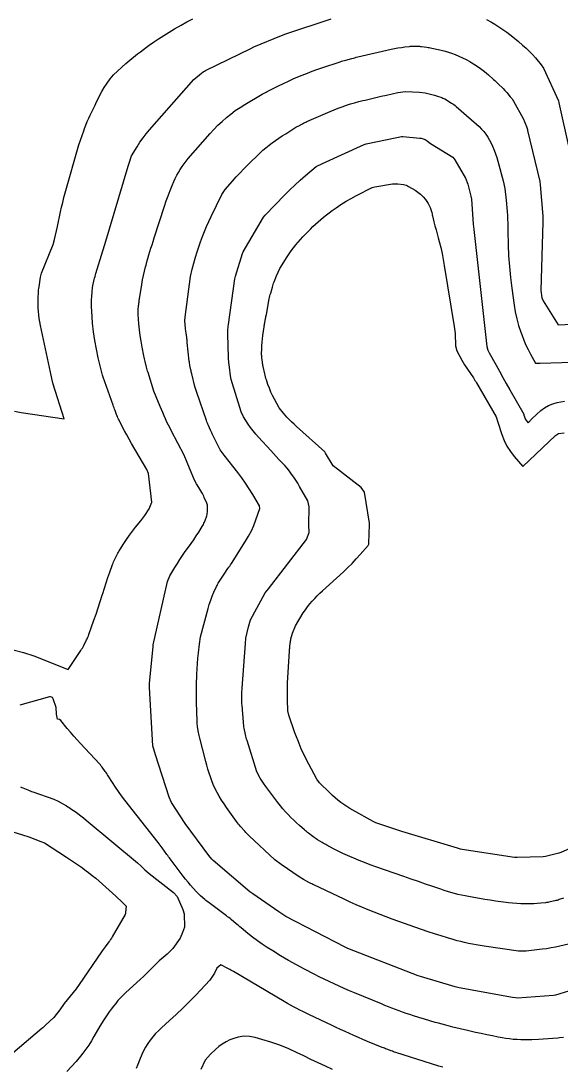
# Model space of a CAD drawing. Header units: inches. Extents: x 179221 to 180407, y 654181 to 655021.
# Drawn here: x 179895.44 to 179903.61, y 654474.97 to 654490.79 of the extents above; entities that cross this region are included whole.
import ezdxf

# ---------------------------------------------------------------- set-up
doc = ezdxf.new("R2010")
doc.units = ezdxf.units.IN
doc.header["$MEASUREMENT"] = 0
doc.layers.add('1506', color=42, linetype='Continuous')
doc.layers.add('1507', color=32, linetype='Continuous')

msp = doc.modelspace()

# ---------------------------------------------------------------- linework, layer by layer
at = {"layer": '1506', "lineweight": -3}
for points, elevation in [([(179895.34, 654484.883), (179895.438, 654484.863), (179896.09, 654484.77), (179895.926, 654485.292), (179895.903, 654485.382), (179895.881, 654485.473), (179895.732, 654486.181), (179895.722, 654486.234), (179895.714, 654486.287), (179895.707, 654486.34), (179895.702, 654486.393), (179895.699, 654486.447), (179895.697, 654486.5), (179895.697, 654486.554), (179895.699, 654486.608), (179895.701, 654486.67), (179895.702, 654486.694), (179895.704, 654486.718), (179895.707, 654486.742), (179895.71, 654486.766), (179895.732, 654486.91), (179895.749, 654486.971), (179895.922, 654487.405), (179895.946, 654487.484), (179895.988, 654487.679), (179896.004, 654487.752), (179896.02, 654487.825), (179896.036, 654487.898), (179896.052, 654487.971), (179896.069, 654488.043), (179896.087, 654488.116), (179896.106, 654488.188), (179896.126, 654488.26), (179896.293, 654488.841), (179896.314, 654488.913), (179896.337, 654488.984), (179896.361, 654489.054), (179896.386, 654489.125), (179896.4, 654489.161), (179896.419, 654489.213), (179896.44, 654489.264), (179896.462, 654489.314), (179896.485, 654489.364), (179896.509, 654489.414), (179896.532, 654489.463), (179896.557, 654489.512), (179896.581, 654489.562), (179896.66, 654489.721), (179896.695, 654489.782), (179896.784, 654489.911), (179896.838, 654489.973), (179897.025, 654490.144), (179897.082, 654490.191), (179897.201, 654490.288), (179897.245, 654490.322), (179897.288, 654490.356), (179897.333, 654490.388), (179897.378, 654490.421), (179897.441, 654490.465), (179897.519, 654490.518), (179897.598, 654490.569), (179897.678, 654490.619), (179897.758, 654490.667), (179897.858, 654490.724), (179897.946, 654490.773), (179898.035, 654490.82)], 57), ([(179903.916, 654476.175), (179903.521, 654476.056), (179903.49, 654476.049), (179902.947, 654476.009), (179902.916, 654476.012), (179902.869, 654476.019), (179902.065, 654476.166), (179902.003, 654476.179), (179901.478, 654476.337), (179901.447, 654476.344), (179900.381, 654476.762), (179900.339, 654476.782), (179899.445, 654477.244), (179899.381, 654477.284), (179899.338, 654477.315), (179898.945, 654477.585), (179898.896, 654477.617), (179898.344, 654478.089), (179898.322, 654478.113), (179898.278, 654478.167), (179897.92, 654478.648), (179897.716, 654478.969), (179897.678, 654479.047), (179897.47, 654479.69), (179897.433, 654479.823), (179897.379, 654480.705), (179897.382, 654480.766), (179897.434, 654481.329), (179897.436, 654481.354), (179897.655, 654482.31), (179897.689, 654482.397), (179897.764, 654482.52), (179897.802, 654482.582), (179897.841, 654482.642), (179897.881, 654482.702), (179897.922, 654482.761), (179897.972, 654482.83), (179898.011, 654482.886), (179898.05, 654482.942), (179898.088, 654482.999), (179898.125, 654483.057), (179898.177, 654483.139), (179898.187, 654483.156), (179898.197, 654483.173), (179898.205, 654483.191), (179898.212, 654483.209), (179898.241, 654483.288), (179898.247, 654483.305), (179898.251, 654483.322), (179898.254, 654483.339), (179898.256, 654483.357), (179898.26, 654483.428), (179898.26, 654483.445), (179898.258, 654483.462), (179898.254, 654483.479), (179898.248, 654483.495), (179898.21, 654483.581), (179898.201, 654483.601), (179898.191, 654483.62), (179898.181, 654483.639), (179898.17, 654483.658), (179898.125, 654483.731), (179898.092, 654483.787), (179898.062, 654483.844), (179898.034, 654483.903), (179898.009, 654483.962), (179897.95, 654484.107), (179897.904, 654484.218), (179897.714, 654484.582), (179897.691, 654484.628), (179897.668, 654484.674), (179897.645, 654484.721), (179897.623, 654484.768), (179897.602, 654484.815), (179897.582, 654484.863), (179897.561, 654484.91), (179897.542, 654484.958), (179897.484, 654485.1), (179897.448, 654485.19), (179897.359, 654485.47), (179897.352, 654485.49), (179897.346, 654485.511), (179897.34, 654485.532), (179897.335, 654485.553), (179897.314, 654485.637), (179897.308, 654485.658), (179897.304, 654485.679), (179897.299, 654485.7), (179897.295, 654485.721), (179897.269, 654485.855), (179897.254, 654485.942), (179897.241, 654486.03), (179897.23, 654486.117), (179897.221, 654486.205), (179897.209, 654486.347), (179897.208, 654486.364), (179897.208, 654486.381), (179897.209, 654486.399), (179897.21, 654486.416), (179897.216, 654486.484), (179897.218, 654486.501), (179897.22, 654486.518), (179897.222, 654486.535), (179897.225, 654486.553), (179897.266, 654486.803), (179897.277, 654486.87), (179897.29, 654486.936), (179897.305, 654487.001), (179897.321, 654487.066), (179897.328, 654487.093), (179897.342, 654487.145), (179897.357, 654487.196), (179897.372, 654487.248), (179897.387, 654487.299), (179897.403, 654487.351), (179897.419, 654487.402), (179897.436, 654487.453), (179897.452, 654487.505), (179897.608, 654487.985), (179897.634, 654488.064), (179897.663, 654488.143), (179897.693, 654488.222), (179897.724, 654488.299), (179897.749, 654488.359), (179897.77, 654488.406), (179897.793, 654488.452), (179897.818, 654488.497), (179897.844, 654488.542), (179897.873, 654488.584), (179897.903, 654488.626), (179897.935, 654488.667), (179897.968, 654488.707), (179898.298, 654489.084), (179898.356, 654489.147), (179898.416, 654489.209), (179898.479, 654489.268), (179898.543, 654489.325), (179898.611, 654489.378), (179898.679, 654489.43), (179898.751, 654489.478), (179898.824, 654489.524), (179899.085, 654489.679), (179899.104, 654489.69), (179899.124, 654489.701), (179899.143, 654489.711), (179899.163, 654489.721), (179899.241, 654489.761), (179899.261, 654489.771), (179899.281, 654489.781), (179899.301, 654489.79), (179899.32, 654489.8), (179899.416, 654489.846), (179899.485, 654489.878), (179899.553, 654489.91), (179899.622, 654489.939), (179899.692, 654489.968), (179899.769, 654489.998), (179899.841, 654490.026), (179899.914, 654490.052), (179899.988, 654490.077), (179900.263, 654490.17), (179900.285, 654490.177), (179900.307, 654490.184), (179900.329, 654490.19), (179900.351, 654490.196), (179900.441, 654490.22), (179900.464, 654490.226), (179900.486, 654490.231), (179900.509, 654490.237), (179900.531, 654490.242), (179901.038, 654490.359), (179901.088, 654490.369), (179901.139, 654490.379), (179901.19, 654490.387), (179901.241, 654490.394), (179901.313, 654490.402), (179901.328, 654490.404), (179901.343, 654490.405), (179901.358, 654490.405), (179901.374, 654490.406), (179901.434, 654490.404), (179901.449, 654490.404), (179901.464, 654490.403), (179901.479, 654490.401), (179901.494, 654490.4), (179901.576, 654490.389), (179901.594, 654490.386), (179901.613, 654490.383), (179901.631, 654490.379), (179901.65, 654490.375), (179901.772, 654490.348), (179901.832, 654490.334), (179901.89, 654490.318), (179901.948, 654490.299), (179902.005, 654490.279), (179902.062, 654490.256), (179902.117, 654490.231), (179902.171, 654490.203), (179902.224, 654490.173), (179902.258, 654490.153), (179902.323, 654490.112), (179902.386, 654490.068), (179902.447, 654490.021), (179902.506, 654489.972), (179902.585, 654489.901), (179902.603, 654489.885), (179902.621, 654489.869), (179902.638, 654489.852), (179902.655, 654489.835), (179902.728, 654489.764), (179902.757, 654489.734), (179902.771, 654489.719), (179902.784, 654489.703), (179902.838, 654489.639), (179902.851, 654489.623), (179902.864, 654489.607), (179902.875, 654489.589), (179902.886, 654489.572), (179903.032, 654489.312), (179903.059, 654489.253), (179903.081, 654489.191), (179903.086, 654489.176), (179903.091, 654489.16), (179903.096, 654489.145), (179903.1, 654489.129), (179903.285, 654488.361), (179903.292, 654488.308), (179903.331, 654487.832), (179903.332, 654487.749), (179903.3, 654486.71), (179903.314, 654486.598), (179903.337, 654486.552), (179903.56, 654486.19), (179904.096, 654486.215)], 58), ([(179903.72, 654476.826), (179903.587, 654476.795), (179903.521, 654476.781), (179903.454, 654476.768), (179903.387, 654476.757), (179903.319, 654476.748), (179903.079, 654476.719), (179902.962, 654476.718), (179902.441, 654476.795), (179902.382, 654476.805), (179902.323, 654476.815), (179902.264, 654476.826), (179902.206, 654476.837), (179902.147, 654476.85), (179902.089, 654476.863), (179902.032, 654476.878), (179901.974, 654476.895), (179901.89, 654476.919), (179901.791, 654476.949), (179901.692, 654476.98), (179901.594, 654477.013), (179901.496, 654477.047), (179901.052, 654477.205), (179900.96, 654477.238), (179900.868, 654477.273), (179900.777, 654477.308), (179900.686, 654477.345), (179900.595, 654477.383), (179900.505, 654477.422), (179900.415, 654477.462), (179900.326, 654477.504), (179899.867, 654477.721), (179899.851, 654477.729), (179899.835, 654477.736), (179899.819, 654477.744), (179899.803, 654477.752), (179899.708, 654477.801), (179899.644, 654477.842), (179899.371, 654478.03), (179899.278, 654478.102), (179898.888, 654478.464), (179898.871, 654478.48), (179898.854, 654478.497), (179898.837, 654478.515), (179898.821, 654478.533), (179898.758, 654478.605), (179898.742, 654478.623), (179898.727, 654478.642), (179898.712, 654478.661), (179898.698, 654478.68), (179898.546, 654478.892), (179898.508, 654478.948), (179898.471, 654479.004), (179898.437, 654479.062), (179898.404, 654479.12), (179898.37, 654479.186), (179898.345, 654479.241), (179898.322, 654479.297), (179898.301, 654479.355), (179898.282, 654479.413), (179898.264, 654479.472), (179898.247, 654479.53), (179898.231, 654479.589), (179898.14, 654479.94), (179898.135, 654479.961), (179898.13, 654479.982), (179898.126, 654480.004), (179898.122, 654480.025), (179898.109, 654480.11), (179898.106, 654480.132), (179898.104, 654480.153), (179898.103, 654480.175), (179898.102, 654480.197), (179898.093, 654480.483), (179898.091, 654480.581), (179898.091, 654480.678), (179898.093, 654480.776), (179898.096, 654480.873), (179898.097, 654480.907), (179898.101, 654480.988), (179898.106, 654481.068), (179898.113, 654481.149), (179898.121, 654481.229), (179898.136, 654481.362), (179898.152, 654481.474), (179898.266, 654481.9), (179898.285, 654481.963), (179898.306, 654482.025), (179898.329, 654482.086), (179898.355, 654482.147), (179898.394, 654482.233), (179898.402, 654482.25), (179898.41, 654482.266), (179898.419, 654482.282), (179898.429, 654482.298), (179898.468, 654482.36), (179898.478, 654482.376), (179898.488, 654482.391), (179898.498, 654482.406), (179898.509, 654482.421), (179898.568, 654482.505), (179898.582, 654482.525), (179898.595, 654482.544), (179898.608, 654482.563), (179898.62, 654482.583), (179898.835, 654482.92), (179898.88, 654482.997), (179898.922, 654483.076), (179898.958, 654483.158), (179898.99, 654483.242), (179899.049, 654483.412), (179899.045, 654483.454), (179898.942, 654483.627), (179898.889, 654483.713), (179898.834, 654483.797), (179898.775, 654483.879), (179898.715, 654483.959), (179898.508, 654484.22), (179898.452, 654484.303), (179898.34, 654484.525), (179898.331, 654484.543), (179898.322, 654484.56), (179898.314, 654484.578), (179898.305, 654484.597), (179898.272, 654484.669), (179898.264, 654484.687), (179898.256, 654484.705), (179898.249, 654484.724), (179898.242, 654484.743), (179898.097, 654485.166), (179898.068, 654485.258), (179898.02, 654485.449), (179898.016, 654485.465), (179898.012, 654485.481), (179898.009, 654485.497), (179898.005, 654485.513), (179897.992, 654485.577), (179897.989, 654485.593), (179897.986, 654485.609), (179897.984, 654485.626), (179897.982, 654485.642), (179897.953, 654485.926), (179897.951, 654485.944), (179897.949, 654485.962), (179897.946, 654485.98), (179897.944, 654485.998), (179897.933, 654486.071), (179897.93, 654486.089), (179897.928, 654486.107), (179897.926, 654486.125), (179897.925, 654486.143), (179897.916, 654486.25), (179897.92, 654486.306), (179898.001, 654486.922), (179898.026, 654487.032), (179898.079, 654487.216), (179898.103, 654487.294), (179898.127, 654487.371), (179898.154, 654487.448), (179898.182, 654487.525), (179898.212, 654487.602), (179898.243, 654487.678), (179898.276, 654487.753), (179898.311, 654487.827), (179898.473, 654488.16), (179898.523, 654488.236), (179898.635, 654488.365), (179898.692, 654488.428), (179898.75, 654488.491), (179898.809, 654488.552), (179898.87, 654488.612), (179899.052, 654488.788), (179899.096, 654488.83), (179899.142, 654488.87), (179899.19, 654488.908), (179899.238, 654488.945), (179899.288, 654488.98), (179899.338, 654489.015), (179899.389, 654489.048), (179899.441, 654489.081), (179899.564, 654489.16), (179899.58, 654489.17), (179899.596, 654489.179), (179899.613, 654489.188), (179899.629, 654489.197), (179899.695, 654489.232), (179899.711, 654489.24), (179899.728, 654489.249), (179899.745, 654489.256), (179899.762, 654489.264), (179900.116, 654489.417), (179900.176, 654489.442), (179900.236, 654489.466), (179900.297, 654489.489), (179900.359, 654489.511), (179900.421, 654489.531), (179900.483, 654489.55), (179900.546, 654489.567), (179900.609, 654489.583), (179900.643, 654489.591), (179900.724, 654489.61), (179900.805, 654489.628), (179900.885, 654489.647), (179900.966, 654489.665), (179901.138, 654489.704), (179901.251, 654489.718), (179901.467, 654489.709), (179901.551, 654489.699), (179901.673, 654489.67), (179901.69, 654489.666), (179901.706, 654489.661), (179901.722, 654489.656), (179901.739, 654489.651), (179901.803, 654489.628), (179901.819, 654489.621), (179901.834, 654489.614), (179901.849, 654489.607), (179901.949, 654489.545), (179901.967, 654489.534), (179901.985, 654489.521), (179902.002, 654489.508), (179902.018, 654489.494), (179902.096, 654489.427), (179902.177, 654489.355), (179902.327, 654489.225), (179902.365, 654489.189), (179902.402, 654489.152), (179902.436, 654489.113), (179902.468, 654489.072), (179902.497, 654489.029), (179902.524, 654488.985), (179902.548, 654488.939), (179902.57, 654488.892), (179902.595, 654488.83), (179902.615, 654488.776), (179902.632, 654488.722), (179902.649, 654488.667), (179902.732, 654488.367), (179902.758, 654488.251), (179902.778, 654488.077), (179902.783, 654488.019), (179902.788, 654487.962), (179902.792, 654487.904), (179902.795, 654487.846), (179902.797, 654487.788), (179902.799, 654487.731), (179902.801, 654487.673), (179902.802, 654487.615), (179902.807, 654487.401), (179902.813, 654487.237), (179902.824, 654487.072), (179902.84, 654486.909), (179902.86, 654486.745), (179902.895, 654486.49), (179902.913, 654486.386), (179902.935, 654486.283), (179902.964, 654486.182), (179902.997, 654486.082), (179903.016, 654486.031), (179903.044, 654485.958), (179903.075, 654485.886), (179903.109, 654485.816), (179903.145, 654485.747), (179903.22, 654485.61), (179903.289, 654485.612), (179903.94, 654485.63)], 58.5), ([(179903.644, 654477.521), (179903.578, 654477.499), (179903.562, 654477.493), (179903.546, 654477.488), (179903.529, 654477.484), (179903.512, 654477.48), (179903.44, 654477.464), (179903.423, 654477.46), (179903.405, 654477.457), (179903.387, 654477.454), (179903.37, 654477.452), (179903.299, 654477.444), (179903.245, 654477.439), (179903.192, 654477.435), (179903.138, 654477.434), (179903.085, 654477.434), (179903.064, 654477.434), (179903, 654477.436), (179902.936, 654477.44), (179902.873, 654477.445), (179902.809, 654477.452), (179902.775, 654477.456), (179902.694, 654477.466), (179902.613, 654477.477), (179902.533, 654477.489), (179902.453, 654477.502), (179902.206, 654477.544), (179902.153, 654477.554), (179902.099, 654477.565), (179902.046, 654477.578), (179901.994, 654477.591), (179901.941, 654477.606), (179901.889, 654477.621), (179901.837, 654477.638), (179901.786, 654477.655), (179901.668, 654477.695), (179901.558, 654477.733), (179901.448, 654477.771), (179901.338, 654477.809), (179901.228, 654477.847), (179900.802, 654477.997), (179900.718, 654478.027), (179900.634, 654478.058), (179900.551, 654478.091), (179900.469, 654478.125), (179900.448, 654478.134), (179900.377, 654478.165), (179900.306, 654478.198), (179900.236, 654478.232), (179900.166, 654478.268), (179900.064, 654478.322), (179900.046, 654478.331), (179900.028, 654478.342), (179900.01, 654478.352), (179899.992, 654478.362), (179899.921, 654478.405), (179899.903, 654478.416), (179899.886, 654478.427), (179899.87, 654478.439), (179899.853, 654478.452), (179899.788, 654478.502), (179899.772, 654478.514), (179899.756, 654478.527), (179899.74, 654478.541), (179899.724, 654478.554), (179899.65, 654478.619), (179899.606, 654478.659), (179899.562, 654478.7), (179899.52, 654478.742), (179899.478, 654478.784), (179899.437, 654478.828), (179899.398, 654478.873), (179899.36, 654478.919), (179899.323, 654478.966), (179899.169, 654479.171), (179899.155, 654479.189), (179899.142, 654479.208), (179899.129, 654479.226), (179899.116, 654479.245), (179899.054, 654479.334), (179899.003, 654479.43), (179898.856, 654479.904), (179898.85, 654479.927), (179898.844, 654479.95), (179898.838, 654479.973), (179898.833, 654479.996), (179898.814, 654480.09), (179898.81, 654480.113), (179898.806, 654480.137), (179898.803, 654480.16), (179898.801, 654480.184), (179898.78, 654480.44), (179898.779, 654480.461), (179898.778, 654480.482), (179898.777, 654480.504), (179898.777, 654480.525), (179898.778, 654480.61), (179898.778, 654480.631), (179898.779, 654480.652), (179898.78, 654480.673), (179898.781, 654480.695), (179898.831, 654481.374), (179898.84, 654481.451), (179898.878, 654481.625), (179898.91, 654481.73), (179899.129, 654482.136), (179899.18, 654482.2), (179899.758, 654482.946), (179899.795, 654483.052), (179899.793, 654483.167), (179899.795, 654483.441), (179899.775, 654483.529), (179899.652, 654483.747), (179899.624, 654483.795), (179899.595, 654483.842), (179899.564, 654483.888), (179899.531, 654483.933), (179899.497, 654483.978), (179899.462, 654484.021), (179899.426, 654484.063), (179899.388, 654484.104), (179899.339, 654484.156), (179899.298, 654484.2), (179899.257, 654484.244), (179899.215, 654484.289), (179899.031, 654484.49), (179898.989, 654484.538), (179898.949, 654484.588), (179898.91, 654484.639), (179898.874, 654484.691), (179898.802, 654484.798), (179898.767, 654484.873), (179898.616, 654485.365), (179898.608, 654485.42), (179898.591, 654485.552), (179898.583, 654485.619), (179898.577, 654485.685), (179898.574, 654485.751), (179898.571, 654485.818), (179898.566, 654486.103), (179898.573, 654486.167), (179898.578, 654486.198), (179898.67, 654486.887), (179898.68, 654486.925), (179898.788, 654487.268), (179898.796, 654487.293), (179899.104, 654487.817), (179899.128, 654487.85), (179899.429, 654488.157), (179899.504, 654488.232), (179899.581, 654488.305), (179899.66, 654488.377), (179899.741, 654488.447), (179899.903, 654488.585), (179900, 654488.63), (179900.626, 654488.917), (179900.656, 654488.928), (179901.123, 654489.025), (179901.194, 654489.038), (179901.215, 654489.041), (179901.469, 654489.013), (179901.488, 654489.012), (179901.522, 654489.005), (179901.55, 654488.995), (179901.583, 654488.974), (179901.612, 654488.949), (179901.63, 654488.933), (179901.968, 654488.726), (179902.001, 654488.687), (179902.16, 654488.407), (179902.196, 654488.316), (179902.242, 654488.138), (179902.251, 654488.091), (179902.279, 654487.712), (179902.285, 654487.631), (179902.485, 654485.862), (179902.5, 654485.81), (179902.521, 654485.77), (179902.622, 654485.582), (179902.673, 654485.488), (179902.725, 654485.395), (179902.777, 654485.302), (179902.83, 654485.209), (179903.042, 654484.841), (179903.044, 654484.826), (179903.066, 654484.761), (179903.11, 654484.71), (179903.17, 654484.776), (179903.299, 654484.895), (179903.356, 654484.937), (179903.416, 654484.972), (179903.481, 654484.998), (179903.549, 654485.016), (179903.656, 654485.035)], 59), ([(179903.902, 654478.343), (179903.601, 654478.213), (179903.572, 654478.201), (179903.371, 654478.152), (179903.333, 654478.146), (179902.94, 654478.137), (179902.904, 654478.138), (179902.109, 654478.256), (179902.087, 654478.264), (179902.038, 654478.278), (179901.2, 654478.53), (179900.802, 654478.66), (179900.762, 654478.681), (179900.458, 654478.85), (179900.411, 654478.878), (179900.364, 654478.906), (179900.318, 654478.937), (179900.274, 654478.969), (179900.23, 654479.003), (179900.188, 654479.038), (179900.147, 654479.075), (179900.107, 654479.113), (179899.953, 654479.267), (179899.91, 654479.32), (179899.789, 654479.548), (179899.731, 654479.664), (179899.677, 654479.781), (179899.627, 654479.9), (179899.581, 654480.02), (179899.486, 654480.288), (179899.473, 654480.354), (179899.468, 654480.522), (179899.466, 654480.606), (179899.466, 654480.689), (179899.469, 654480.773), (179899.473, 654480.857), (179899.497, 654481.255), (179899.498, 654481.271), (179899.5, 654481.287), (179899.501, 654481.302), (179899.503, 654481.318), (179899.509, 654481.38), (179899.511, 654481.396), (179899.514, 654481.411), (179899.517, 654481.426), (179899.521, 654481.441), (179899.543, 654481.529), (179899.587, 654481.64), (179899.707, 654481.837), (179899.738, 654481.883), (179899.771, 654481.927), (179899.806, 654481.97), (179899.842, 654482.012), (179899.88, 654482.053), (179899.919, 654482.093), (179899.958, 654482.132), (179899.999, 654482.17), (179900.314, 654482.457), (179900.38, 654482.52), (179900.445, 654482.584), (179900.508, 654482.65), (179900.569, 654482.718), (179900.689, 654482.855), (179900.699, 654482.872), (179900.7, 654482.89), (179900.708, 654483.173), (179900.709, 654483.194), (179900.631, 654483.661), (179900.581, 654483.731), (179900.16, 654484.06), (179900.045, 654484.25), (179900.031, 654484.27), (179899.606, 654484.653), (179899.568, 654484.688), (179899.531, 654484.724), (179899.495, 654484.76), (179899.46, 654484.797), (179899.407, 654484.853), (179899.344, 654484.935), (179899.271, 654485.065), (179899.243, 654485.12), (179899.218, 654485.175), (179899.194, 654485.231), (179899.173, 654485.289), (179899.148, 654485.359), (179899.141, 654485.382), (179899.134, 654485.405), (179899.128, 654485.428), (179899.123, 654485.451), (179899.1, 654485.559), (179899.097, 654485.575), (179899.094, 654485.592), (179899.091, 654485.608), (179899.089, 654485.624), (179899.081, 654485.69), (179899.079, 654485.706), (179899.078, 654485.723), (179899.077, 654485.739), (179899.077, 654485.756), (179899.078, 654485.825), (179899.08, 654485.876), (179899.083, 654485.927), (179899.088, 654485.978), (179899.095, 654486.029), (179899.114, 654486.159), (179899.117, 654486.175), (179899.119, 654486.19), (179899.122, 654486.206), (179899.125, 654486.222), (179899.136, 654486.285), (179899.139, 654486.301), (179899.142, 654486.317), (179899.145, 654486.333), (179899.148, 654486.348), (179899.193, 654486.584), (179899.198, 654486.606), (179899.203, 654486.628), (179899.208, 654486.65), (179899.214, 654486.672), (179899.239, 654486.762), (179899.245, 654486.782), (179899.251, 654486.802), (179899.258, 654486.822), (179899.265, 654486.842), (179899.3, 654486.932), (179899.35, 654487.043), (179899.462, 654487.221), (179899.493, 654487.267), (179899.525, 654487.312), (179899.558, 654487.356), (179899.593, 654487.399), (179899.628, 654487.441), (179899.664, 654487.482), (179899.702, 654487.523), (179899.74, 654487.563), (179899.815, 654487.638), (179899.853, 654487.676), (179899.893, 654487.713), (179899.932, 654487.75), (179899.973, 654487.786), (179900.014, 654487.82), (179900.056, 654487.854), (179900.099, 654487.887), (179900.143, 654487.919), (179900.202, 654487.96), (179900.277, 654488.011), (179900.353, 654488.059), (179900.431, 654488.104), (179900.51, 654488.146), (179900.747, 654488.267), (179900.789, 654488.279), (179901.054, 654488.322), (179901.075, 654488.324), (179901.096, 654488.325), (179901.117, 654488.325), (179901.138, 654488.323), (179901.222, 654488.311), (179901.242, 654488.307), (179901.262, 654488.302), (179901.281, 654488.294), (179901.3, 654488.285), (179901.397, 654488.228), (179901.441, 654488.198), (179901.482, 654488.165), (179901.519, 654488.127), (179901.554, 654488.086), (179901.598, 654488.026), (179901.627, 654487.967), (179901.645, 654487.904), (179901.65, 654487.888), (179901.654, 654487.872), (179901.658, 654487.856), (179901.662, 654487.84), (179901.684, 654487.75), (179901.699, 654487.689), (179901.715, 654487.628), (179901.731, 654487.567), (179901.747, 654487.507), (179901.762, 654487.45), (179901.785, 654487.36), (179901.806, 654487.27), (179901.824, 654487.18), (179901.84, 654487.089), (179901.988, 654486.168), (179902.002, 654486.061), (179902.008, 654485.876), (179902.027, 654485.8), (179902.105, 654485.655), (179902.146, 654485.587), (179902.193, 654485.522), (179902.281, 654485.388), (179902.292, 654485.37), (179902.304, 654485.351), (179902.316, 654485.332), (179902.327, 654485.313), (179902.625, 654484.798), (179902.652, 654484.717), (179902.711, 654484.531), (179902.745, 654484.442), (179902.787, 654484.356), (179902.839, 654484.276), (179902.898, 654484.2), (179903.03, 654484.05), (179903.523, 654484.515), (179903.565, 654484.547), (179903.653, 654484.559)], 59.5), ([(179895.247, 654478.544), (179895.461, 654478.477), (179895.557, 654478.447), (179895.738, 654478.38), (179895.791, 654478.357), (179896.127, 654478.142), (179896.202, 654478.092), (179896.277, 654478.041), (179896.351, 654477.988), (179896.424, 654477.935), (179896.46, 654477.908), (179896.514, 654477.866), (179896.567, 654477.823), (179896.619, 654477.779), (179896.671, 654477.734), (179896.722, 654477.689), (179896.772, 654477.642), (179896.822, 654477.596), (179896.872, 654477.549), (179896.972, 654477.453), (179897.03, 654477.4), (179897.02, 654477.303), (179897.017, 654477.288), (179897.013, 654477.272), (179896.817, 654476.936), (179896.805, 654476.916), (179896.792, 654476.897), (179896.779, 654476.877), (179896.765, 654476.858), (179896.708, 654476.783), (179896.694, 654476.765), (179896.68, 654476.746), (179896.666, 654476.726), (179896.653, 654476.707), (179896.316, 654476.216), (179896.272, 654476.148), (179896.089, 654475.926), (179896.024, 654475.833), (179895.934, 654475.717), (179895.815, 654475.603), (179895.799, 654475.59), (179895.784, 654475.576), (179895.768, 654475.562), (179895.752, 654475.549), (179895.313, 654475.179)], 58), ([(179901.816, 654474.964), (179901.759, 654474.981), (179901.106, 654475.188), (179901.088, 654475.193), (179901.071, 654475.199), (179901.054, 654475.205), (179901.037, 654475.211), (179900.969, 654475.237), (179900.952, 654475.243), (179900.935, 654475.25), (179900.918, 654475.257), (179900.901, 654475.263), (179900.679, 654475.355), (179900.61, 654475.383), (179900.542, 654475.412), (179900.474, 654475.442), (179900.406, 654475.473), (179900.338, 654475.503), (179900.27, 654475.535), (179900.203, 654475.566), (179900.136, 654475.598), (179899.799, 654475.758), (179899.75, 654475.781), (179899.702, 654475.805), (179899.655, 654475.829), (179899.607, 654475.853), (179899.56, 654475.878), (179899.513, 654475.904), (179899.466, 654475.93), (179899.42, 654475.957), (179898.651, 654476.411), (179898.632, 654476.422), (179898.613, 654476.433), (179898.594, 654476.443), (179898.575, 654476.453), (179898.459, 654476.513), (179898.398, 654476.464), (179898.365, 654476.385), (179898.294, 654476.279), (179898.081, 654476.054), (179897.983, 654475.955), (179897.884, 654475.858), (179897.783, 654475.763), (179897.681, 654475.669), (179897.563, 654475.561), (179897.517, 654475.517), (179897.472, 654475.472), (179897.431, 654475.424), (179897.39, 654475.375), (179897.354, 654475.323), (179897.32, 654475.27), (179897.291, 654475.214), (179897.265, 654475.156), (179897.23, 654475.069), (179897.205, 654475.007), (179897.18, 654474.946)], 57), ([(179900.15, 654474.931), (179900.041, 654474.981), (179899.932, 654475.031), (179899.823, 654475.082), (179899.715, 654475.134), (179899.616, 654475.183), (179899.486, 654475.242), (179899.353, 654475.296), (179899.218, 654475.343), (179899.082, 654475.386), (179898.978, 654475.415), (179898.892, 654475.429), (179898.807, 654475.433), (179898.723, 654475.419), (179898.64, 654475.393), (179898.597, 654475.376), (179898.538, 654475.347), (179898.481, 654475.314), (179898.427, 654475.276), (179898.377, 654475.233), (179898.301, 654475.162), (179898.223, 654475.07), (179898.157, 654474.929)], 56.5)]:
    msp.add_lwpolyline(points, dxfattribs=dict(at, elevation=elevation))
at = {"layer": '1507', "lineweight": -3, "elevation": 57.5}
for points in [[(179895.319, 654481.276), (179895.475, 654481.236), (179895.629, 654481.185), (179896.15, 654480.98), (179896.341, 654481.264), (179896.354, 654481.284), (179896.366, 654481.303), (179896.377, 654481.323), (179896.387, 654481.343), (179896.428, 654481.425), (179896.438, 654481.445), (179896.447, 654481.466), (179896.456, 654481.487), (179896.464, 654481.509), (179896.539, 654481.723), (179896.572, 654481.817), (179896.603, 654481.911), (179896.634, 654482.006), (179896.664, 654482.101), (179896.673, 654482.13), (179896.698, 654482.21), (179896.724, 654482.29), (179896.751, 654482.37), (179896.779, 654482.449), (179896.821, 654482.569), (179896.829, 654482.589), (179896.836, 654482.608), (179896.845, 654482.626), (179896.854, 654482.645), (179896.891, 654482.718), (179896.9, 654482.736), (179896.91, 654482.754), (179896.921, 654482.772), (179896.932, 654482.789), (179896.992, 654482.882), (179897.035, 654482.945), (179897.079, 654483.008), (179897.124, 654483.069), (179897.171, 654483.129), (179897.25, 654483.228), (179897.266, 654483.248), (179897.281, 654483.267), (179897.295, 654483.287), (179897.309, 654483.307), (179897.378, 654483.407), (179897.414, 654483.508), (179897.365, 654483.944), (179897.339, 654484.005), (179897.109, 654484.399), (179897.073, 654484.462), (179897.037, 654484.526), (179897.003, 654484.59), (179896.969, 654484.654), (179896.922, 654484.747), (179896.913, 654484.765), (179896.904, 654484.784), (179896.896, 654484.803), (179896.888, 654484.822), (179896.859, 654484.898), (179896.852, 654484.918), (179896.844, 654484.937), (179896.837, 654484.956), (179896.831, 654484.975), (179896.68, 654485.4), (179896.67, 654485.43), (179896.606, 654485.69), (179896.577, 654485.821), (179896.553, 654485.952), (179896.535, 654486.085), (179896.521, 654486.218), (179896.507, 654486.403), (179896.504, 654486.458), (179896.502, 654486.513), (179896.504, 654486.568), (179896.507, 654486.622), (179896.512, 654486.684), (179896.514, 654486.708), (179896.517, 654486.732), (179896.521, 654486.756), (179896.526, 654486.78), (179896.546, 654486.875), (179896.551, 654486.898), (179896.557, 654486.922), (179896.563, 654486.945), (179896.57, 654486.969), (179896.673, 654487.309), (179896.703, 654487.408), (179897.057, 654488.589), (179897.061, 654488.604), (179897.066, 654488.62), (179897.072, 654488.636), (179897.077, 654488.652), (179897.098, 654488.715), (179897.104, 654488.73), (179897.11, 654488.745), (179897.193, 654488.883), (179897.237, 654488.951), (179897.283, 654489.017), (179897.332, 654489.08), (179897.383, 654489.142), (179898.053, 654489.902), (179898.165, 654489.997), (179898.195, 654490.017), (179898.211, 654490.026), (179898.227, 654490.035), (179898.914, 654490.372), (179898.959, 654490.393), (179899.379, 654490.566), (179899.442, 654490.592), (179900.13, 654490.82)], [(179902.479, 654490.81), (179902.555, 654490.767), (179902.603, 654490.738), (179902.696, 654490.678), (179902.787, 654490.615), (179902.875, 654490.548), (179902.961, 654490.477), (179903.025, 654490.421), (179903.076, 654490.375), (179903.125, 654490.328), (179903.172, 654490.279), (179903.218, 654490.228), (179903.307, 654490.125), (179903.34, 654490.075), (179903.566, 654489.578), (179903.573, 654489.55), (179903.73, 654488.85)], [(179903.641, 654475.416), (179903.58, 654475.409), (179903.557, 654475.406), (179903.484, 654475.398), (179903.41, 654475.392), (179903.337, 654475.387), (179903.264, 654475.383), (179903.166, 654475.379), (179903.11, 654475.377), (179903.053, 654475.377), (179902.997, 654475.378), (179902.941, 654475.381), (179902.884, 654475.386), (179902.828, 654475.392), (179902.773, 654475.4), (179902.717, 654475.409), (179902.656, 654475.42), (179902.57, 654475.437), (179902.484, 654475.454), (179902.398, 654475.472), (179902.313, 654475.49), (179902.19, 654475.518), (179902.08, 654475.543), (179901.971, 654475.57), (179901.862, 654475.598), (179901.754, 654475.628), (179901.704, 654475.642), (179901.62, 654475.666), (179901.538, 654475.691), (179901.455, 654475.716), (179901.373, 654475.743), (179901.317, 654475.761), (179901.263, 654475.779), (179901.209, 654475.798), (179901.155, 654475.817), (179901.101, 654475.837), (179901.047, 654475.857), (179900.994, 654475.878), (179900.941, 654475.899), (179900.888, 654475.921), (179900.481, 654476.088), (179900.404, 654476.12), (179900.327, 654476.154), (179900.25, 654476.188), (179900.174, 654476.223), (179900.098, 654476.259), (179900.022, 654476.296), (179899.947, 654476.333), (179899.872, 654476.371), (179899.726, 654476.447), (179899.603, 654476.512), (179899.482, 654476.58), (179899.362, 654476.65), (179899.244, 654476.723), (179899.163, 654476.775), (179899.087, 654476.825), (179899.012, 654476.877), (179898.94, 654476.932), (179898.869, 654476.988), (179898.766, 654477.074), (179898.748, 654477.089), (179898.729, 654477.105), (179898.711, 654477.12), (179898.692, 654477.135), (179898.618, 654477.197), (179898.6, 654477.212), (179898.581, 654477.227), (179898.562, 654477.241), (179898.543, 654477.256), (179898.284, 654477.449), (179898.267, 654477.461), (179898.25, 654477.475), (179898.234, 654477.488), (179898.217, 654477.502), (179898.152, 654477.558), (179898.136, 654477.572), (179898.121, 654477.587), (179898.106, 654477.602), (179898.091, 654477.618), (179898.041, 654477.673), (179898.002, 654477.717), (179897.964, 654477.762), (179897.927, 654477.808), (179897.891, 654477.854), (179897.693, 654478.115), (179897.681, 654478.131), (179897.669, 654478.147), (179897.657, 654478.164), (179897.645, 654478.181), (179897.573, 654478.28), (179897.514, 654478.361), (179897.006, 654479.005), (179896.957, 654479.069), (179896.91, 654479.134), (179896.865, 654479.201), (179896.821, 654479.268), (179896.756, 654479.371), (179896.745, 654479.388), (179896.734, 654479.405), (179896.723, 654479.421), (179896.711, 654479.438), (179896.664, 654479.503), (179896.652, 654479.519), (179896.639, 654479.535), (179896.626, 654479.55), (179896.337, 654479.859), (179896.285, 654479.915), (179896.235, 654479.972), (179896.185, 654480.03), (179896.136, 654480.089), (179896.04, 654480.207), (179896.018, 654480.222), (179895.99, 654480.23), (179895.985, 654480.253), (179895.972, 654480.304), (179895.967, 654480.403), (179895.925, 654480.536), (179895.915, 654480.553), (179895.885, 654480.568), (179895.866, 654480.568), (179895.418, 654480.441)], [(179895.431, 654479.205), (179895.448, 654479.195), (179895.466, 654479.187), (179895.541, 654479.157), (179895.559, 654479.15), (179895.578, 654479.143), (179895.597, 654479.136), (179895.616, 654479.129), (179895.933, 654479.016), (179896, 654478.989), (179896.126, 654478.915), (179896.147, 654478.903), (179896.168, 654478.89), (179896.188, 654478.876), (179896.208, 654478.863), (179896.256, 654478.83), (179896.299, 654478.799), (179896.342, 654478.767), (179896.383, 654478.734), (179896.425, 654478.701), (179897.199, 654478.053), (179897.256, 654478.003), (179897.311, 654477.95), (179897.376, 654477.893), (179897.745, 654477.607), (179897.798, 654477.547), (179897.885, 654477.351), (179897.905, 654477.285), (179897.908, 654477.082), (179897.88, 654477), (179897.847, 654476.915), (179897.736, 654476.759), (179897.647, 654476.674), (179897.528, 654476.571), (179897.513, 654476.556), (179897.497, 654476.542), (179897.482, 654476.528), (179897.467, 654476.513), (179897.414, 654476.46), (179897.372, 654476.419), (179897.33, 654476.378), (179897.288, 654476.338), (179897.245, 654476.298), (179897.018, 654476.089), (179896.978, 654476.051), (179896.94, 654476.012), (179896.904, 654475.972), (179896.869, 654475.93), (179896.836, 654475.888), (179896.803, 654475.844), (179896.771, 654475.801), (179896.739, 654475.756), (179896.688, 654475.683), (179896.628, 654475.586), (179896.541, 654475.428), (179896.503, 654475.363), (179896.463, 654475.299), (179896.42, 654475.237), (179896.374, 654475.177), (179896.338, 654475.132), (179896.271, 654475.051), (179896.202, 654474.973), (179896.129, 654474.898)]]:
    msp.add_lwpolyline(points, dxfattribs=at)

doc.saveas('drawing.dxf')
